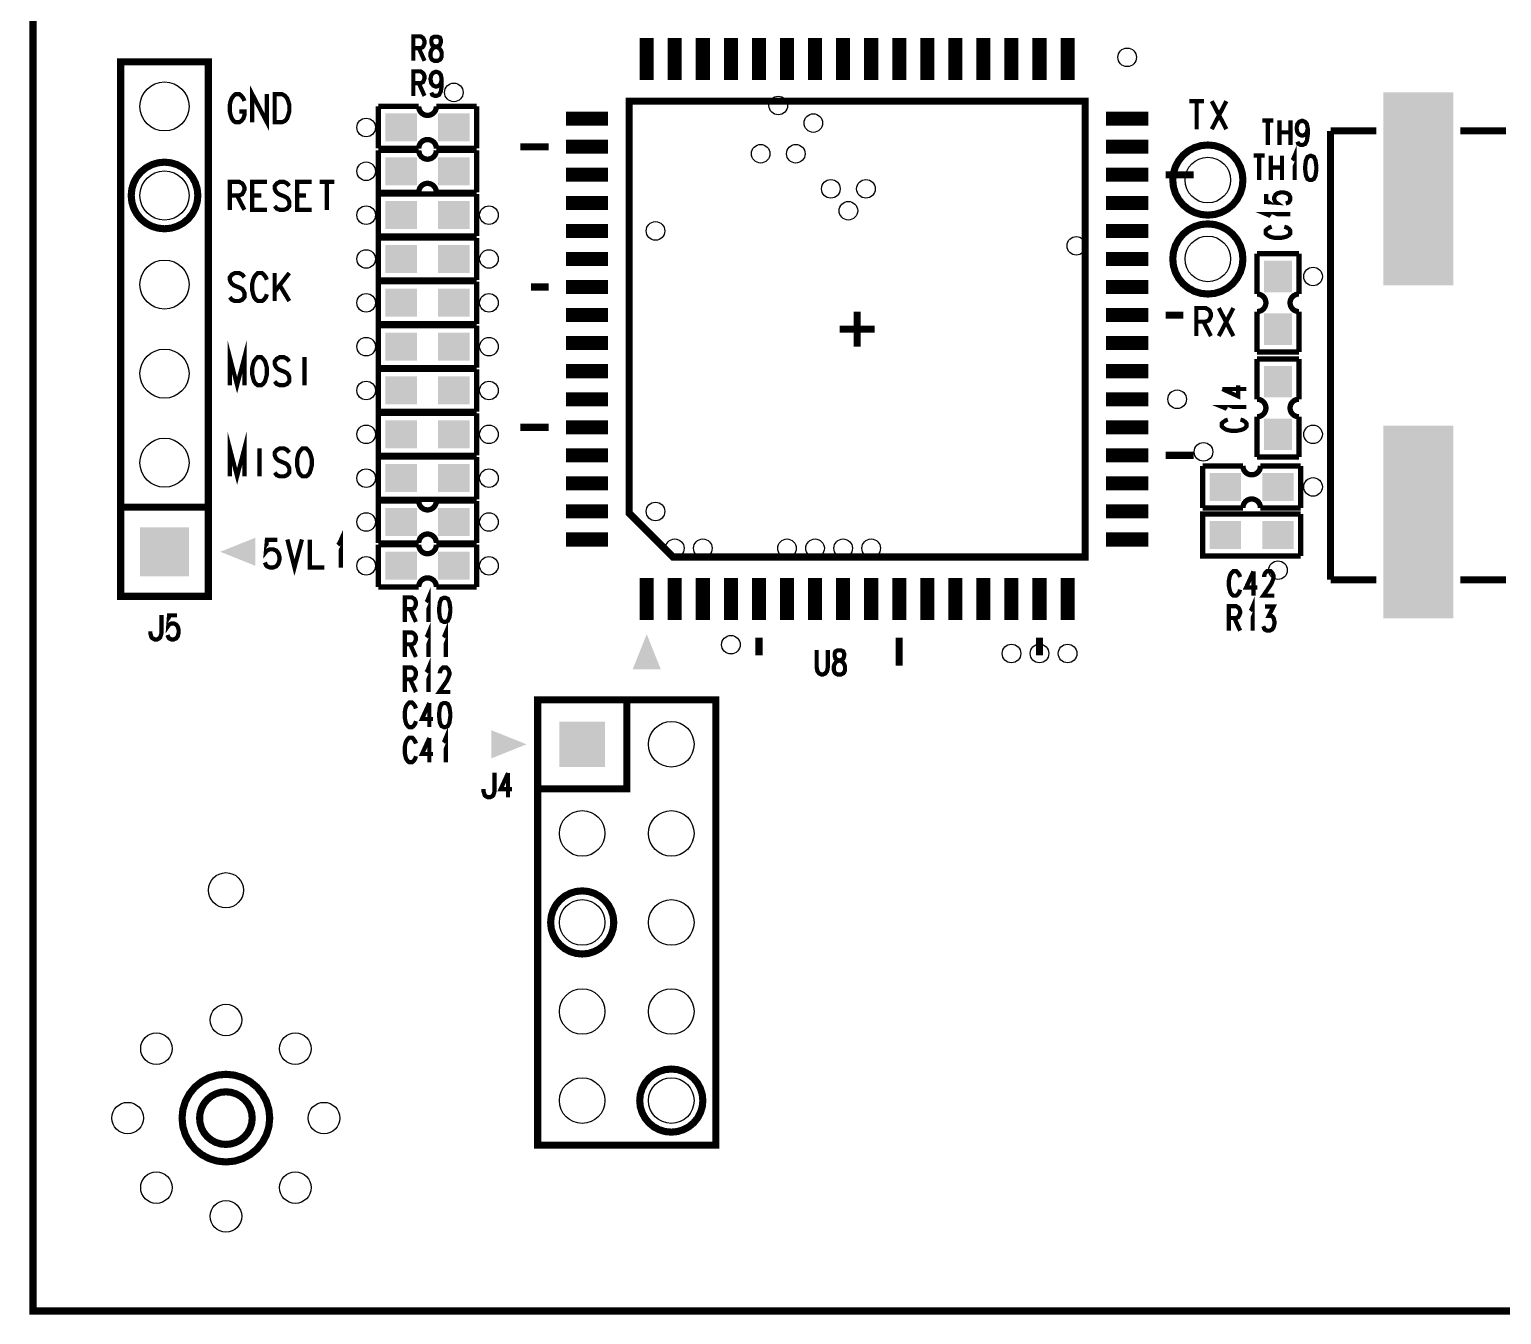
# Model space of a CAD drawing. Extents: x -8 to 142, y 0 to 126.
# Drawn here: x -0.1 to 41.88, y -0.1 to 36.55 of the extents above; entities that cross this region are included whole.
import ezdxf

# ---------------------------------------------------------------- set-up
doc = ezdxf.new("R2010")
doc.units = 0
doc.layers.get('0').update_dxf_attribs({"linetype": 'CONTINUOUS'})
doc.layers.add('02_ASSY1_GBR', color=6, linetype='CONTINUOUS')

# ---------------------------------------------------------------- blocks, each defined once
blk = doc.blocks.new('ROUND_124')
blk.add_circle((0, 0), 0.7)
blk = doc.blocks.new('SQUARE_125')
blk.add_solid([(0.7, 0.7), (0.7, -0.7), (-0.7, 0.7), (-0.7, -0.7)])
blk = doc.blocks.new('SQUARE_154')
blk.add_solid([(0.65, 0.65), (0.65, -0.65), (-0.65, 0.65), (-0.65, -0.65)])
blk = doc.blocks.new('ROUND_170')
blk.add_circle((0, 0), 0.265)
blk = doc.blocks.new('ROUND_171')
blk.add_circle((0, 0), 0.45)
blk = doc.blocks.new('RECTANGLE_178')
blk.add_solid([(0.4, 0.45), (0.4, -0.45), (-0.4, 0.45), (-0.4, -0.45)])
blk = doc.blocks.new('RECTANGLE_180')
blk.add_solid([(0.45, 0.4), (0.45, -0.4), (-0.45, 0.4), (-0.45, -0.4)])
blk = doc.blocks.new('RECTANGLE_192')
blk.add_solid([(1, 2.75), (1, -2.75), (-1, 2.75), (-1, -2.75)])
blk = doc.blocks.new('ROUND_216')
blk.add_circle((0, 0), 0.5)
blk = doc.blocks.new('ROUND_218')
blk.add_circle((0, 0), 0.65)

msp = doc.modelspace()

# ---------------------------------------------------------------- linework, layer by layer
at = {"layer": '02_ASSY1_GBR'}
for points, const_width in [([(0, 0), (123.5, 0), (123.5, 103.5), (0, 103.5), (0, 0)], 0.2032), ([(10.846, 35.65), (10.846, 36.35), (11.05, 36.35), (11.116, 36.308), (11.139, 36.276), (11.164, 36.212), (11.164, 36.148), (11.139, 36.085), (11.116, 36.042), (11.05, 36.011), (10.846, 36.011)], 0.12), ([(11.447, 36.339), (11.38, 36.308), (11.358, 36.244), (11.358, 36.18), (11.38, 36.106), (11.425, 36.074), (11.517, 36.042), (11.584, 36.011), (11.629, 35.947), (11.654, 35.883), (11.654, 35.777), (11.629, 35.714), (11.606, 35.682), (11.54, 35.65), (11.447, 35.65), (11.38, 35.682), (11.358, 35.714), (11.336, 35.777), (11.336, 35.883), (11.358, 35.947), (11.403, 36.011), (11.47, 36.042), (11.562, 36.074), (11.606, 36.106), (11.629, 36.18), (11.629, 36.244), (11.606, 36.308), (11.54, 36.339), (11.447, 36.339)], 0.12), ([(17.5, 36.3), (17.5, 35.1)], 0.4), ([(18.3, 36.3), (18.3, 35.1)], 0.4), ([(19.1, 36.3), (19.1, 35.1)], 0.4), ([(19.9, 36.3), (19.9, 35.1)], 0.4), ([(20.7, 36.3), (20.7, 35.1)], 0.4), ([(21.5, 36.3), (21.5, 35.1)], 0.4), ([(22.3, 36.3), (22.3, 35.1)], 0.4), ([(23.1, 36.3), (23.1, 35.1)], 0.4), ([(23.9, 36.3), (23.9, 35.1)], 0.4), ([(24.7, 36.3), (24.7, 35.1)], 0.4), ([(25.5, 36.3), (25.5, 35.1)], 0.4), ([(26.3, 36.3), (26.3, 35.1)], 0.4), ([(27.1, 36.3), (27.1, 35.1)], 0.4), ([(27.9, 36.3), (27.9, 35.1)], 0.4), ([(28.7, 36.3), (28.7, 35.1)], 0.4), ([(29.5, 36.3), (29.5, 35.1)], 0.4), ([(2.5, 20.38), (5, 20.38), (5, 35.62), (2.5, 35.62), (2.5, 20.38)], 0.2032), ([(11.002, 36.011), (11.164, 35.65)], 0.12), ([(10.846, 34.65), (10.846, 35.35), (11.05, 35.35), (11.116, 35.308), (11.139, 35.276), (11.164, 35.212), (11.164, 35.148), (11.139, 35.085), (11.116, 35.042), (11.05, 35.011), (10.846, 35.011)], 0.12), ([(11.654, 35.117), (11.629, 35.011), (11.581, 34.947), (11.505, 34.915), (11.482, 34.915), (11.409, 34.947), (11.358, 35.011), (11.336, 35.117), (11.336, 35.148), (11.358, 35.244), (11.409, 35.308), (11.482, 35.339), (11.505, 35.339), (11.581, 35.308), (11.629, 35.244), (11.654, 35.117), (11.654, 34.947), (11.629, 34.777), (11.581, 34.682), (11.505, 34.65), (11.457, 34.65), (11.384, 34.682), (11.358, 34.745)], 0.12), ([(6.252, 33.9), (6.252, 34.7), (6.668, 33.9), (6.668, 34.7)], 0.12), ([(11.002, 35.011), (11.164, 34.65)], 0.12), ([(6.028, 34.506), (5.999, 34.579), (5.941, 34.652), (5.887, 34.7), (5.774, 34.7), (5.72, 34.652), (5.666, 34.579), (5.637, 34.506), (5.612, 34.397), (5.612, 34.203), (5.637, 34.094), (5.666, 34.009), (5.72, 33.936), (5.774, 33.9), (5.887, 33.9), (5.941, 33.936), (5.999, 34.009), (6.028, 34.094), (6.028, 34.203), (5.887, 34.203)], 0.12), ([(6.892, 34.7), (7.1, 34.7), (7.187, 34.652), (7.246, 34.579), (7.275, 34.506), (7.308, 34.397), (7.308, 34.203), (7.275, 34.094), (7.246, 34.009), (7.187, 33.936), (7.1, 33.9), (6.892, 33.9), (6.892, 34.7)], 0.12), ([(11, 34.35), (9.85, 34.35)], 0.1524), ([(9.85, 34.35), (9.85, 33.15)], 0.1524), ([(11.5, 34.35), (11.499, 34.325), (11.496, 34.301), (11.49, 34.276), (11.482, 34.253), (11.472, 34.23), (11.46, 34.209), (11.445, 34.189), (11.429, 34.17), (11.41, 34.153), (11.39, 34.138), (11.369, 34.125), (11.347, 34.114), (11.323, 34.106), (11.299, 34.1), (11.275, 34.096), (11.25, 34.095), (11.225, 34.096), (11.201, 34.1), (11.177, 34.106), (11.153, 34.114), (11.131, 34.125), (11.11, 34.138), (11.09, 34.153), (11.071, 34.17), (11.055, 34.189), (11.04, 34.209), (11.028, 34.23), (11.018, 34.253), (11.01, 34.276), (11.004, 34.301), (11.001, 34.325), (11, 34.35)], 0.1524), ([(12.65, 34.35), (11.5, 34.35)], 0.1524), ([(12.65, 34.35), (12.65, 33.15)], 0.1524), ([(17, 34.5), (30, 34.5), (30, 21.5), (18.25, 21.5), (17, 22.75), (17, 34.5)], 0.2032), ([(32.972, 34.5), (33.388, 34.5)], 0.12), ([(33.18, 34.5), (33.18, 33.7)], 0.12), ([(34.028, 34.5), (33.612, 33.7)], 0.12), ([(33.612, 34.5), (34.028, 33.7)], 0.12), ([(16.4, 34), (15.2, 34)], 0.4), ([(31.8, 34), (30.6, 34)], 0.4), ([(35.051, 33.95), (35.369, 33.95)], 0.12), ([(35.21, 33.95), (35.21, 33.25)], 0.12), ([(35.541, 33.95), (35.541, 33.25)], 0.12), ([(35.859, 33.95), (35.859, 33.25)], 0.12), ([(35.541, 33.611), (35.859, 33.611)], 0.12), ([(36.349, 33.717), (36.324, 33.611), (36.276, 33.547), (36.2, 33.515), (36.177, 33.515), (36.104, 33.547), (36.053, 33.611), (36.031, 33.717), (36.031, 33.748), (36.053, 33.844), (36.104, 33.908), (36.177, 33.939), (36.2, 33.939), (36.276, 33.908), (36.324, 33.844), (36.349, 33.717), (36.349, 33.547), (36.324, 33.377), (36.276, 33.282), (36.2, 33.25), (36.152, 33.25), (36.079, 33.282), (36.053, 33.345)], 0.12), ([(37, 33.65), (38.3, 33.65)], 0.2), ([(37, 20.85), (37, 33.65)], 0.2), ([(40.7, 33.65), (42, 33.65)], 0.2), ([(11, 33.15), (9.85, 33.15)], 0.1524), ([(11, 33.1), (9.85, 33.1)], 0.1524), ([(9.85, 33.1), (9.85, 31.9)], 0.1524), ([(11, 33.15), (11.001, 33.175), (11.004, 33.199), (11.01, 33.224), (11.018, 33.247), (11.028, 33.27), (11.04, 33.291), (11.055, 33.311), (11.071, 33.33), (11.09, 33.347), (11.11, 33.362), (11.131, 33.375), (11.153, 33.386), (11.177, 33.394), (11.201, 33.4), (11.225, 33.404), (11.25, 33.405), (11.275, 33.404), (11.299, 33.4), (11.323, 33.394), (11.347, 33.386), (11.369, 33.375), (11.39, 33.362), (11.41, 33.347), (11.429, 33.33), (11.445, 33.311), (11.46, 33.291), (11.472, 33.27), (11.482, 33.247), (11.49, 33.224), (11.496, 33.199), (11.499, 33.175), (11.5, 33.15)], 0.1524), ([(11.5, 33.1), (11.499, 33.075), (11.496, 33.051), (11.49, 33.026), (11.482, 33.003), (11.472, 32.98), (11.46, 32.959), (11.445, 32.939), (11.429, 32.92), (11.41, 32.903), (11.39, 32.888), (11.369, 32.875), (11.347, 32.864), (11.323, 32.856), (11.299, 32.85), (11.275, 32.846), (11.25, 32.845), (11.225, 32.846), (11.201, 32.85), (11.177, 32.856), (11.153, 32.864), (11.131, 32.875), (11.11, 32.888), (11.09, 32.903), (11.071, 32.92), (11.055, 32.939), (11.04, 32.959), (11.028, 32.98), (11.018, 33.003), (11.01, 33.026), (11.004, 33.051), (11.001, 33.075), (11, 33.1)], 0.1524), ([(12.65, 33.15), (11.5, 33.15)], 0.1524), ([(12.65, 33.1), (11.5, 33.1)], 0.1524), ([(12.65, 33.1), (12.65, 31.9)], 0.1524), ([(14.7, 33.2), (13.9, 33.2)], 0.2032), ([(16.4, 33.2), (15.2, 33.2)], 0.4), ([(31.8, 33.2), (30.6, 33.2)], 0.4), ([(32.5, 32.25), (32.519, 32.055), (32.576, 31.867), (32.669, 31.694), (32.793, 31.543), (32.944, 31.419), (33.117, 31.326), (33.305, 31.269), (33.5, 31.25), (33.695, 31.269), (33.883, 31.326), (34.056, 31.419), (34.207, 31.543), (34.331, 31.694), (34.424, 31.867), (34.481, 32.055), (34.5, 32.25), (34.481, 32.445), (34.424, 32.633), (34.331, 32.806), (34.207, 32.957), (34.056, 33.081), (33.883, 33.174), (33.695, 33.231), (33.5, 33.25), (33.305, 33.231), (33.117, 33.174), (32.944, 33.081), (32.793, 32.957), (32.669, 32.806), (32.576, 32.633), (32.519, 32.445), (32.5, 32.25)], 0.2032), ([(35.91, 32.812), (35.935, 32.844), (35.974, 32.939), (35.974, 32.25)], 0.12), ([(2.8, 31.81), (2.818, 31.625), (2.872, 31.446), (2.96, 31.282), (3.078, 31.138), (3.222, 31.02), (3.386, 30.932), (3.565, 30.878), (3.75, 30.86), (3.935, 30.878), (4.114, 30.932), (4.278, 31.02), (4.422, 31.138), (4.54, 31.282), (4.628, 31.446), (4.682, 31.625), (4.7, 31.81), (4.682, 31.995), (4.628, 32.174), (4.54, 32.338), (4.422, 32.482), (4.278, 32.6), (4.114, 32.688), (3.935, 32.742), (3.75, 32.76), (3.565, 32.742), (3.386, 32.688), (3.222, 32.6), (3.078, 32.482), (2.96, 32.338), (2.872, 32.174), (2.818, 31.995), (2.8, 31.81)], 0.2032), ([(34.806, 32.95), (35.124, 32.95)], 0.12), ([(34.965, 32.95), (34.965, 32.25)], 0.12), ([(35.296, 32.95), (35.296, 32.25)], 0.12), ([(35.614, 32.95), (35.614, 32.25)], 0.12), ([(36.413, 32.939), (36.343, 32.908), (36.298, 32.812), (36.276, 32.642), (36.276, 32.547), (36.298, 32.377), (36.343, 32.282), (36.413, 32.25), (36.457, 32.25), (36.524, 32.282), (36.569, 32.377), (36.594, 32.547), (36.594, 32.642), (36.569, 32.812), (36.524, 32.908), (36.457, 32.939), (36.413, 32.939)], 0.12), ([(16.4, 32.4), (15.2, 32.4)], 0.4), ([(31.8, 32.4), (30.6, 32.4)], 0.4), ([(32.3, 32.4), (33.1, 32.4)], 0.2032), ([(35.296, 32.611), (35.614, 32.611)], 0.12), ([(5.612, 31.4), (5.612, 32.2), (5.878, 32.2), (5.966, 32.152), (5.995, 32.115), (6.028, 32.042), (6.028, 31.97), (5.995, 31.897), (5.966, 31.848), (5.878, 31.812), (5.612, 31.812)], 0.12), ([(6.668, 32.2), (6.252, 32.2), (6.252, 31.4), (6.668, 31.4)], 0.12), ([(7.308, 32.079), (7.246, 32.152), (7.158, 32.2), (7.038, 32.2), (6.95, 32.152), (6.892, 32.079), (6.892, 32.006), (6.921, 31.933), (6.95, 31.897), (7.008, 31.848), (7.187, 31.776), (7.246, 31.739), (7.275, 31.703), (7.308, 31.63), (7.308, 31.509), (7.246, 31.436), (7.158, 31.4), (7.038, 31.4), (6.95, 31.436), (6.892, 31.509)], 0.12), ([(7.948, 32.2), (7.532, 32.2), (7.532, 31.4), (7.948, 31.4)], 0.12), ([(8.172, 32.2), (8.588, 32.2)], 0.12), ([(8.38, 32.2), (8.38, 31.4)], 0.12), ([(11, 31.9), (9.85, 31.9)], 0.1524), ([(12.65, 30.65), (9.85, 30.65), (9.85, 31.85), (12.65, 31.85)], 0.1524), ([(11, 31.9), (11.001, 31.925), (11.004, 31.949), (11.01, 31.974), (11.018, 31.997), (11.028, 32.02), (11.04, 32.041), (11.055, 32.061), (11.071, 32.08), (11.09, 32.097), (11.11, 32.112), (11.131, 32.125), (11.153, 32.136), (11.177, 32.144), (11.201, 32.15), (11.225, 32.154), (11.25, 32.155), (11.275, 32.154), (11.299, 32.15), (11.323, 32.144), (11.347, 32.136), (11.369, 32.125), (11.39, 32.112), (11.41, 32.097), (11.429, 32.08), (11.445, 32.061), (11.46, 32.041), (11.472, 32.02), (11.482, 31.997), (11.49, 31.974), (11.496, 31.949), (11.499, 31.925), (11.5, 31.9)], 0.1524), ([(12.65, 31.9), (11.5, 31.9)], 0.1524), ([(12.65, 31.85), (12.65, 30.65)], 0.1524), ([(35.161, 31.851), (35.161, 31.625), (35.458, 31.603), (35.426, 31.625), (35.394, 31.692), (35.394, 31.759), (35.426, 31.829), (35.489, 31.874), (35.585, 31.899), (35.659, 31.899), (35.755, 31.874), (35.818, 31.829), (35.85, 31.759), (35.85, 31.692), (35.818, 31.625), (35.786, 31.603), (35.723, 31.581)], 0.12), ([(5.816, 31.812), (6.028, 31.4)], 0.12), ([(6.252, 31.812), (6.506, 31.812)], 0.12), ([(7.532, 31.812), (7.786, 31.812)], 0.12), ([(16.4, 31.6), (15.2, 31.6)], 0.4), ([(31.8, 31.6), (30.6, 31.6)], 0.4), ([(32.5, 30), (32.519, 29.805), (32.576, 29.617), (32.669, 29.444), (32.793, 29.293), (32.944, 29.169), (33.117, 29.076), (33.305, 29.019), (33.5, 29), (33.695, 29.019), (33.883, 29.076), (34.056, 29.169), (34.207, 29.293), (34.331, 29.444), (34.424, 29.617), (34.481, 29.805), (34.5, 30), (34.481, 30.195), (34.424, 30.383), (34.331, 30.556), (34.207, 30.707), (34.056, 30.831), (33.883, 30.924), (33.695, 30.981), (33.5, 31), (33.305, 30.981), (33.117, 30.924), (32.944, 30.831), (32.793, 30.707), (32.669, 30.556), (32.576, 30.383), (32.519, 30.195), (32.5, 30)], 0.2032), ([(35.288, 31.215), (35.256, 31.24), (35.161, 31.279), (35.85, 31.279)], 0.12), ([(12.65, 29.4), (9.85, 29.4), (9.85, 30.6), (12.65, 30.6)], 0.1524), ([(12.65, 30.6), (12.65, 29.4)], 0.1524), ([(16.4, 30.8), (15.2, 30.8)], 0.4), ([(31.8, 30.8), (30.6, 30.8)], 0.4), ([(35.32, 30.919), (35.256, 30.897), (35.192, 30.852), (35.15, 30.811), (35.15, 30.725), (35.192, 30.684), (35.256, 30.642), (35.32, 30.62), (35.415, 30.601), (35.585, 30.601), (35.68, 30.62), (35.755, 30.642), (35.818, 30.684), (35.85, 30.725), (35.85, 30.811), (35.818, 30.852), (35.755, 30.897), (35.68, 30.919)], 0.12), ([(36.1, 30.15), (34.9, 30.15)], 0.1524), ([(34.9, 29), (34.9, 30.15)], 0.1524), ([(36.1, 29), (36.1, 30.15)], 0.1524), ([(16.4, 30), (15.2, 30)], 0.4), ([(31.8, 30), (30.6, 30)], 0.4), ([(6.028, 29.479), (5.966, 29.552), (5.878, 29.6), (5.758, 29.6), (5.67, 29.552), (5.612, 29.479), (5.612, 29.406), (5.641, 29.333), (5.67, 29.297), (5.728, 29.248), (5.907, 29.176), (5.966, 29.139), (5.995, 29.103), (6.028, 29.03), (6.028, 28.909), (5.966, 28.836), (5.878, 28.8), (5.758, 28.8), (5.67, 28.836), (5.612, 28.909)], 0.12), ([(6.668, 29.406), (6.639, 29.479), (6.581, 29.552), (6.527, 29.6), (6.414, 29.6), (6.36, 29.552), (6.306, 29.479), (6.277, 29.406), (6.252, 29.297), (6.252, 29.103), (6.277, 28.994), (6.306, 28.909), (6.36, 28.836), (6.414, 28.8), (6.527, 28.8), (6.581, 28.836), (6.639, 28.909), (6.668, 28.994)], 0.12), ([(7.308, 29.6), (6.892, 29.067)], 0.12), ([(6.892, 29.6), (6.892, 28.8)], 0.12), ([(12.65, 28.15), (9.85, 28.15), (9.85, 29.35), (12.65, 29.35)], 0.1524), ([(12.65, 29.35), (12.65, 28.15)], 0.1524), ([(16.4, 29.2), (15.2, 29.2)], 0.4), ([(31.8, 29.2), (30.6, 29.2)], 0.4), ([(7.038, 29.248), (7.308, 28.8)], 0.12), ([(14.7, 29.2), (14.2, 29.2)], 0.2032), ([(34.9, 29), (34.925, 28.999), (34.949, 28.996), (34.974, 28.99), (34.997, 28.982), (35.02, 28.972), (35.041, 28.96), (35.061, 28.945), (35.08, 28.929), (35.097, 28.91), (35.112, 28.89), (35.125, 28.869), (35.136, 28.847), (35.144, 28.823), (35.15, 28.799), (35.154, 28.775), (35.155, 28.75), (35.154, 28.725), (35.15, 28.701), (35.144, 28.677), (35.136, 28.653), (35.125, 28.631), (35.112, 28.61), (35.097, 28.59), (35.08, 28.571), (35.061, 28.555), (35.041, 28.54), (35.02, 28.528), (34.997, 28.518), (34.974, 28.51), (34.949, 28.504), (34.925, 28.501), (34.9, 28.5)], 0.1524), ([(36.1, 28.5), (36.075, 28.501), (36.051, 28.504), (36.026, 28.51), (36.003, 28.518), (35.98, 28.528), (35.959, 28.54), (35.939, 28.555), (35.92, 28.571), (35.903, 28.59), (35.888, 28.61), (35.875, 28.631), (35.864, 28.653), (35.856, 28.677), (35.85, 28.701), (35.846, 28.725), (35.845, 28.75), (35.846, 28.775), (35.85, 28.799), (35.856, 28.823), (35.864, 28.847), (35.875, 28.869), (35.888, 28.89), (35.903, 28.91), (35.92, 28.929), (35.939, 28.945), (35.959, 28.96), (35.98, 28.972), (36.003, 28.982), (36.026, 28.99), (36.051, 28.996), (36.075, 28.999), (36.1, 29)], 0.1524), ([(16.4, 28.4), (15.2, 28.4)], 0.4), ([(23.5, 27.5), (23.5, 28.5)], 0.2032), ([(31.8, 28.4), (30.6, 28.4)], 0.4), ([(33.172, 27.8), (33.172, 28.6), (33.438, 28.6), (33.526, 28.552), (33.555, 28.515), (33.588, 28.442), (33.588, 28.37), (33.555, 28.297), (33.526, 28.248), (33.438, 28.212), (33.172, 28.212)], 0.12), ([(34.228, 28.6), (33.812, 27.8)], 0.12), ([(33.812, 28.6), (34.228, 27.8)], 0.12), ([(34.9, 27.35), (34.9, 28.5)], 0.1524), ([(36.1, 27.35), (36.1, 28.5)], 0.1524), ([(12.65, 26.9), (9.85, 26.9), (9.85, 28.1), (12.65, 28.1)], 0.1524), ([(12.65, 28.1), (12.65, 26.9)], 0.1524), ([(32.3, 28.4), (32.8, 28.4)], 0.2032), ([(33.376, 28.212), (33.588, 27.8)], 0.12), ([(16.4, 27.6), (15.2, 27.6)], 0.4), ([(23, 28), (24, 28)], 0.2032), ([(31.8, 27.6), (30.6, 27.6)], 0.4), ([(5.612, 26.4), (5.612, 27.2), (5.82, 26.4), (6.028, 27.2), (6.028, 26.4)], 0.12), ([(36.1, 27.35), (34.9, 27.35)], 0.1524), ([(6.406, 27.2), (6.356, 27.152), (6.302, 27.079), (6.277, 27.006), (6.252, 26.897), (6.252, 26.703), (6.277, 26.594), (6.302, 26.509), (6.356, 26.436), (6.406, 26.4), (6.51, 26.4), (6.56, 26.436), (6.614, 26.509), (6.639, 26.594), (6.668, 26.703), (6.668, 26.897), (6.639, 27.006), (6.614, 27.079), (6.56, 27.152), (6.51, 27.2), (6.406, 27.2)], 0.12), ([(7.308, 27.079), (7.246, 27.152), (7.158, 27.2), (7.038, 27.2), (6.95, 27.152), (6.892, 27.079), (6.892, 27.006), (6.921, 26.933), (6.95, 26.897), (7.008, 26.848), (7.187, 26.776), (7.246, 26.739), (7.275, 26.703), (7.308, 26.63), (7.308, 26.509), (7.246, 26.436), (7.158, 26.4), (7.038, 26.4), (6.95, 26.436), (6.892, 26.509)], 0.12), ([(7.74, 27.2), (7.74, 26.4)], 0.12), ([(12.65, 25.65), (9.85, 25.65), (9.85, 26.85), (12.65, 26.85)], 0.1524), ([(12.65, 26.85), (12.65, 25.65)], 0.1524), ([(16.4, 26.8), (15.2, 26.8)], 0.4), ([(31.8, 26.8), (30.6, 26.8)], 0.4), ([(34.9, 27.15), (36.1, 27.15)], 0.1524), ([(34.9, 27.15), (34.9, 26)], 0.1524), ([(36.1, 27.15), (36.1, 26)], 0.1524), ([(33.911, 26.291), (34.367, 26.081), (34.367, 26.399)], 0.12), ([(16.4, 26), (15.2, 26)], 0.4), ([(31.8, 26), (30.6, 26)], 0.4), ([(33.911, 26.291), (34.6, 26.291)], 0.12), ([(34.9, 26), (34.925, 25.999), (34.949, 25.996), (34.974, 25.99), (34.997, 25.982), (35.02, 25.972), (35.041, 25.96), (35.061, 25.945), (35.08, 25.929), (35.097, 25.91), (35.112, 25.89), (35.125, 25.869), (35.136, 25.847), (35.144, 25.823), (35.15, 25.799), (35.154, 25.775), (35.155, 25.75), (35.154, 25.725), (35.15, 25.701), (35.144, 25.677), (35.136, 25.653), (35.125, 25.631), (35.112, 25.61), (35.097, 25.59), (35.08, 25.571), (35.061, 25.555), (35.041, 25.54), (35.02, 25.528), (34.997, 25.518), (34.974, 25.51), (34.949, 25.504), (34.925, 25.501), (34.9, 25.5)], 0.1524), ([(36.1, 25.5), (36.075, 25.501), (36.051, 25.504), (36.026, 25.51), (36.003, 25.518), (35.98, 25.528), (35.959, 25.54), (35.939, 25.555), (35.92, 25.571), (35.903, 25.59), (35.888, 25.61), (35.875, 25.631), (35.864, 25.653), (35.856, 25.677), (35.85, 25.701), (35.846, 25.725), (35.845, 25.75), (35.846, 25.775), (35.85, 25.799), (35.856, 25.823), (35.864, 25.847), (35.875, 25.869), (35.888, 25.89), (35.903, 25.91), (35.92, 25.929), (35.939, 25.945), (35.959, 25.96), (35.98, 25.972), (36.003, 25.982), (36.026, 25.99), (36.051, 25.996), (36.075, 25.999), (36.1, 26)], 0.1524), ([(12.65, 24.4), (9.85, 24.4), (9.85, 25.6), (12.65, 25.6)], 0.1524), ([(12.65, 25.6), (12.65, 24.4)], 0.1524), ([(34.038, 25.715), (34.006, 25.74), (33.911, 25.779), (34.6, 25.779)], 0.12), ([(14.7, 25.2), (13.9, 25.2)], 0.2032), ([(16.4, 25.2), (15.2, 25.2)], 0.4), ([(31.8, 25.2), (30.6, 25.2)], 0.4), ([(34.07, 25.419), (34.006, 25.397), (33.942, 25.352), (33.9, 25.311), (33.9, 25.225), (33.942, 25.184), (34.006, 25.142), (34.07, 25.12), (34.165, 25.101), (34.335, 25.101), (34.43, 25.12), (34.505, 25.142), (34.568, 25.184), (34.6, 25.225), (34.6, 25.311), (34.568, 25.352), (34.505, 25.397), (34.43, 25.419)], 0.12), ([(34.9, 25.5), (34.9, 24.35)], 0.1524), ([(36.1, 25.5), (36.1, 24.35)], 0.1524), ([(5.612, 23.8), (5.612, 24.6), (5.82, 23.8), (6.028, 24.6), (6.028, 23.8)], 0.12), ([(6.46, 24.6), (6.46, 23.8)], 0.12), ([(7.308, 24.479), (7.246, 24.552), (7.158, 24.6), (7.038, 24.6), (6.95, 24.552), (6.892, 24.479), (6.892, 24.406), (6.921, 24.333), (6.95, 24.297), (7.008, 24.248), (7.187, 24.176), (7.246, 24.139), (7.275, 24.103), (7.308, 24.03), (7.308, 23.909), (7.246, 23.836), (7.158, 23.8), (7.038, 23.8), (6.95, 23.836), (6.892, 23.909)], 0.12), ([(7.686, 24.6), (7.636, 24.552), (7.582, 24.479), (7.557, 24.406), (7.532, 24.297), (7.532, 24.103), (7.557, 23.994), (7.582, 23.909), (7.636, 23.836), (7.686, 23.8), (7.79, 23.8), (7.84, 23.836), (7.894, 23.909), (7.919, 23.994), (7.948, 24.103), (7.948, 24.297), (7.919, 24.406), (7.894, 24.479), (7.84, 24.552), (7.79, 24.6), (7.686, 24.6)], 0.12), ([(12.65, 23.15), (9.85, 23.15), (9.85, 24.35), (12.65, 24.35)], 0.1524), ([(12.65, 24.35), (12.65, 23.15)], 0.1524), ([(16.4, 24.4), (15.2, 24.4)], 0.4), ([(31.8, 24.4), (30.6, 24.4)], 0.4), ([(32.3, 24.4), (33.1, 24.4)], 0.2032), ([(34.9, 24.35), (36.1, 24.35)], 0.1524), ([(33.35, 22.9), (33.35, 24.1)], 0.1524), ([(33.35, 24.1), (34.5, 24.1)], 0.1524), ([(35, 24.1), (34.999, 24.075), (34.996, 24.051), (34.99, 24.026), (34.982, 24.003), (34.972, 23.98), (34.96, 23.959), (34.945, 23.939), (34.929, 23.92), (34.91, 23.903), (34.89, 23.888), (34.869, 23.875), (34.847, 23.864), (34.823, 23.856), (34.799, 23.85), (34.775, 23.846), (34.75, 23.845), (34.725, 23.846), (34.701, 23.85), (34.677, 23.856), (34.653, 23.864), (34.631, 23.875), (34.61, 23.888), (34.59, 23.903), (34.571, 23.92), (34.555, 23.939), (34.54, 23.959), (34.528, 23.98), (34.518, 24.003), (34.51, 24.026), (34.504, 24.051), (34.501, 24.075), (34.5, 24.1)], 0.1524), ([(35, 24.1), (36.15, 24.1)], 0.1524), ([(36.15, 22.9), (36.15, 24.1)], 0.1524), ([(16.4, 23.6), (15.2, 23.6)], 0.4), ([(31.8, 23.6), (30.6, 23.6)], 0.4), ([(11, 23.1), (9.85, 23.1)], 0.1524), ([(9.85, 23.1), (9.85, 21.9)], 0.1524), ([(11.5, 23.1), (11.499, 23.075), (11.496, 23.051), (11.49, 23.026), (11.482, 23.003), (11.472, 22.98), (11.46, 22.959), (11.445, 22.939), (11.429, 22.92), (11.41, 22.903), (11.39, 22.888), (11.369, 22.875), (11.347, 22.864), (11.323, 22.856), (11.299, 22.85), (11.275, 22.846), (11.25, 22.845), (11.225, 22.846), (11.201, 22.85), (11.177, 22.856), (11.153, 22.864), (11.131, 22.875), (11.11, 22.888), (11.09, 22.903), (11.071, 22.92), (11.055, 22.939), (11.04, 22.959), (11.028, 22.98), (11.018, 23.003), (11.01, 23.026), (11.004, 23.051), (11.001, 23.075), (11, 23.1)], 0.1524), ([(12.65, 23.1), (11.5, 23.1)], 0.1524), ([(12.65, 23.1), (12.65, 21.9)], 0.1524), ([(34.5, 22.9), (34.501, 22.925), (34.504, 22.949), (34.51, 22.974), (34.518, 22.997), (34.528, 23.02), (34.54, 23.041), (34.555, 23.061), (34.571, 23.08), (34.59, 23.097), (34.61, 23.112), (34.631, 23.125), (34.653, 23.136), (34.677, 23.144), (34.701, 23.15), (34.725, 23.154), (34.75, 23.155), (34.775, 23.154), (34.799, 23.15), (34.823, 23.144), (34.847, 23.136), (34.869, 23.125), (34.89, 23.112), (34.91, 23.097), (34.929, 23.08), (34.945, 23.061), (34.96, 23.041), (34.972, 23.02), (34.982, 22.997), (34.99, 22.974), (34.996, 22.949), (34.999, 22.925), (35, 22.9)], 0.1524), ([(2.5, 22.92), (5.02, 22.92)], 0.2032), ([(16.4, 22.8), (15.2, 22.8)], 0.4), ([(31.8, 22.8), (30.6, 22.8)], 0.4), ([(33.35, 22.9), (34.5, 22.9)], 0.1524), ([(36.15, 21.525), (33.35, 21.525), (33.35, 22.725), (36.15, 22.725)], 0.1524), ([(35, 22.9), (36.15, 22.9)], 0.1524), ([(36.15, 22.725), (36.15, 21.525)], 0.1524), ([(8.694, 21.842), (8.728, 21.879), (8.777, 21.988), (8.777, 21.2)], 0.12), ([(6.966, 21.988), (6.67, 21.988), (6.641, 21.648), (6.67, 21.685), (6.758, 21.721), (6.845, 21.721), (6.936, 21.685), (6.995, 21.612), (7.028, 21.503), (7.028, 21.418), (6.995, 21.309), (6.936, 21.236), (6.845, 21.2), (6.758, 21.2), (6.67, 21.236), (6.641, 21.273), (6.612, 21.345)], 0.12), ([(7.252, 22), (7.456, 21.2), (7.668, 22)], 0.12), ([(7.892, 22), (7.892, 21.2), (8.308, 21.2)], 0.12), ([(11, 21.9), (9.85, 21.9)], 0.1524), ([(11, 21.85), (9.85, 21.85)], 0.1524), ([(9.85, 21.85), (9.85, 20.65)], 0.1524), ([(11, 21.9), (11.001, 21.925), (11.004, 21.949), (11.01, 21.974), (11.018, 21.997), (11.028, 22.02), (11.04, 22.041), (11.055, 22.061), (11.071, 22.08), (11.09, 22.097), (11.11, 22.112), (11.131, 22.125), (11.153, 22.136), (11.177, 22.144), (11.201, 22.15), (11.225, 22.154), (11.25, 22.155), (11.275, 22.154), (11.299, 22.15), (11.323, 22.144), (11.347, 22.136), (11.369, 22.125), (11.39, 22.112), (11.41, 22.097), (11.429, 22.08), (11.445, 22.061), (11.46, 22.041), (11.472, 22.02), (11.482, 21.997), (11.49, 21.974), (11.496, 21.949), (11.499, 21.925), (11.5, 21.9)], 0.1524), ([(11.5, 21.85), (11.499, 21.825), (11.496, 21.801), (11.49, 21.776), (11.482, 21.753), (11.472, 21.73), (11.46, 21.709), (11.445, 21.689), (11.429, 21.67), (11.41, 21.653), (11.39, 21.638), (11.369, 21.625), (11.347, 21.614), (11.323, 21.606), (11.299, 21.6), (11.275, 21.596), (11.25, 21.595), (11.225, 21.596), (11.201, 21.6), (11.177, 21.606), (11.153, 21.614), (11.131, 21.625), (11.11, 21.638), (11.09, 21.653), (11.071, 21.67), (11.055, 21.689), (11.04, 21.709), (11.028, 21.73), (11.018, 21.753), (11.01, 21.776), (11.004, 21.801), (11.001, 21.825), (11, 21.85)], 0.1524), ([(12.65, 21.9), (11.5, 21.9)], 0.1524), ([(12.65, 21.85), (11.5, 21.85)], 0.1524), ([(12.65, 21.85), (12.65, 20.65)], 0.1524), ([(16.4, 22), (15.2, 22)], 0.4), ([(31.8, 22), (30.6, 22)], 0.4), ([(17.5, 20.9), (17.5, 19.7)], 0.4), ([(18.3, 20.9), (18.3, 19.7)], 0.4), ([(19.1, 20.9), (19.1, 19.7)], 0.4), ([(19.9, 20.9), (19.9, 19.7)], 0.4), ([(20.7, 20.9), (20.7, 19.7)], 0.4), ([(21.5, 20.9), (21.5, 19.7)], 0.4), ([(22.3, 20.9), (22.3, 19.7)], 0.4), ([(23.1, 20.9), (23.1, 19.7)], 0.4), ([(23.9, 20.9), (23.9, 19.7)], 0.4), ([(24.7, 20.9), (24.7, 19.7)], 0.4), ([(25.5, 20.9), (25.5, 19.7)], 0.4), ([(26.3, 20.9), (26.3, 19.7)], 0.4), ([(27.1, 20.9), (27.1, 19.7)], 0.4), ([(27.9, 20.9), (27.9, 19.7)], 0.4), ([(28.7, 20.9), (28.7, 19.7)], 0.4), ([(29.5, 20.9), (29.5, 19.7)], 0.4), ([(34.419, 20.93), (34.397, 20.994), (34.352, 21.058), (34.311, 21.1), (34.225, 21.1), (34.184, 21.058), (34.142, 20.994), (34.12, 20.93), (34.101, 20.835), (34.101, 20.665), (34.12, 20.57), (34.142, 20.495), (34.184, 20.432), (34.225, 20.4), (34.311, 20.4), (34.352, 20.432), (34.397, 20.495), (34.419, 20.57)], 0.12), ([(34.801, 21.089), (34.591, 20.633), (34.909, 20.633)], 0.12), ([(34.801, 21.089), (34.801, 20.4)], 0.12), ([(35.103, 20.93), (35.103, 20.962), (35.125, 21.026), (35.148, 21.058), (35.192, 21.1), (35.285, 21.1), (35.329, 21.058), (35.351, 21.026), (35.374, 20.962), (35.374, 20.898), (35.351, 20.835), (35.307, 20.729), (35.081, 20.4), (35.399, 20.4)], 0.12), ([(11, 20.65), (9.85, 20.65)], 0.1524), ([(11, 20.65), (11.001, 20.675), (11.004, 20.699), (11.01, 20.724), (11.018, 20.747), (11.028, 20.77), (11.04, 20.791), (11.055, 20.811), (11.071, 20.83), (11.09, 20.847), (11.11, 20.862), (11.131, 20.875), (11.153, 20.886), (11.177, 20.894), (11.201, 20.9), (11.225, 20.904), (11.25, 20.905), (11.275, 20.904), (11.299, 20.9), (11.323, 20.894), (11.347, 20.886), (11.369, 20.875), (11.39, 20.862), (11.41, 20.847), (11.429, 20.83), (11.445, 20.811), (11.46, 20.791), (11.472, 20.77), (11.482, 20.747), (11.49, 20.724), (11.496, 20.699), (11.499, 20.675), (11.5, 20.65)], 0.1524), ([(11.215, 20.212), (11.24, 20.244), (11.279, 20.339), (11.279, 19.65)], 0.12), ([(12.65, 20.65), (11.5, 20.65)], 0.1524), ([(38.3, 20.85), (37, 20.85)], 0.2), ([(42, 20.85), (40.7, 20.85)], 0.2), ([(10.601, 19.65), (10.601, 20.35), (10.805, 20.35), (10.871, 20.308), (10.894, 20.276), (10.919, 20.212), (10.919, 20.148), (10.894, 20.085), (10.871, 20.042), (10.805, 20.011), (10.601, 20.011)], 0.12), ([(11.718, 20.339), (11.648, 20.308), (11.603, 20.212), (11.581, 20.042), (11.581, 19.947), (11.603, 19.777), (11.648, 19.682), (11.718, 19.65), (11.762, 19.65), (11.829, 19.682), (11.874, 19.777), (11.899, 19.947), (11.899, 20.042), (11.874, 20.212), (11.829, 20.308), (11.762, 20.339), (11.718, 20.339)], 0.12), ([(34.101, 19.4), (34.101, 20.1), (34.305, 20.1), (34.371, 20.058), (34.394, 20.026), (34.419, 19.962), (34.419, 19.898), (34.394, 19.835), (34.371, 19.792), (34.305, 19.761), (34.101, 19.761)], 0.12), ([(34.715, 19.962), (34.74, 19.994), (34.779, 20.089), (34.779, 19.4)], 0.12), ([(35.125, 20.089), (35.374, 20.089), (35.237, 19.824), (35.307, 19.824), (35.351, 19.792), (35.374, 19.761), (35.399, 19.665), (35.399, 19.591), (35.374, 19.495), (35.329, 19.432), (35.262, 19.4), (35.192, 19.4), (35.125, 19.432), (35.103, 19.464), (35.081, 19.527)], 0.12), ([(3.661, 19.85), (3.661, 19.32), (3.629, 19.214), (3.597, 19.182), (3.537, 19.15), (3.47, 19.15), (3.409, 19.182), (3.378, 19.214), (3.346, 19.32), (3.346, 19.383)], 0.12), ([(4.106, 19.839), (3.88, 19.839), (3.858, 19.542), (3.88, 19.574), (3.947, 19.606), (4.014, 19.606), (4.084, 19.574), (4.129, 19.511), (4.154, 19.415), (4.154, 19.341), (4.129, 19.245), (4.084, 19.182), (4.014, 19.15), (3.947, 19.15), (3.88, 19.182), (3.858, 19.214), (3.836, 19.277)], 0.12), ([(10.757, 20.011), (10.919, 19.65)], 0.12), ([(34.257, 19.761), (34.419, 19.4)], 0.12), ([(10.601, 18.65), (10.601, 19.35), (10.805, 19.35), (10.871, 19.308), (10.894, 19.276), (10.919, 19.212), (10.919, 19.148), (10.894, 19.085), (10.871, 19.042), (10.805, 19.011), (10.601, 19.011)], 0.12), ([(11.215, 19.212), (11.24, 19.244), (11.279, 19.339), (11.279, 18.65)], 0.12), ([(11.705, 19.212), (11.73, 19.244), (11.769, 19.339), (11.769, 18.65)], 0.12), ([(10.757, 19.011), (10.919, 18.65)], 0.12), ([(20.7, 19.2), (20.7, 18.7)], 0.2032), ([(22.346, 18.85), (22.346, 18.352), (22.368, 18.245), (22.413, 18.182), (22.483, 18.15), (22.527, 18.15), (22.594, 18.182), (22.639, 18.245), (22.664, 18.352), (22.664, 18.85)], 0.12), ([(22.947, 18.839), (22.88, 18.808), (22.858, 18.744), (22.858, 18.68), (22.88, 18.606), (22.925, 18.574), (23.017, 18.542), (23.084, 18.511), (23.129, 18.447), (23.154, 18.383), (23.154, 18.277), (23.129, 18.214), (23.106, 18.182), (23.04, 18.15), (22.947, 18.15), (22.88, 18.182), (22.858, 18.214), (22.836, 18.277), (22.836, 18.383), (22.858, 18.447), (22.903, 18.511), (22.97, 18.542), (23.062, 18.574), (23.106, 18.606), (23.129, 18.68), (23.129, 18.744), (23.106, 18.808), (23.04, 18.839), (22.947, 18.839)], 0.12), ([(24.7, 19.2), (24.7, 18.4)], 0.2032), ([(28.7, 19.2), (28.7, 18.7)], 0.2032), ([(11.215, 18.212), (11.24, 18.244), (11.279, 18.339), (11.279, 17.65)], 0.12), ([(10.601, 17.65), (10.601, 18.35), (10.805, 18.35), (10.871, 18.308), (10.894, 18.276), (10.919, 18.212), (10.919, 18.148), (10.894, 18.085), (10.871, 18.042), (10.805, 18.011), (10.601, 18.011)], 0.12), ([(10.757, 18.011), (10.919, 17.65)], 0.12), ([(11.603, 18.18), (11.603, 18.212), (11.625, 18.276), (11.648, 18.308), (11.692, 18.35), (11.785, 18.35), (11.829, 18.308), (11.851, 18.276), (11.874, 18.212), (11.874, 18.148), (11.851, 18.085), (11.807, 17.979), (11.581, 17.65), (11.899, 17.65)], 0.12), ([(10.919, 17.18), (10.897, 17.244), (10.852, 17.308), (10.811, 17.35), (10.725, 17.35), (10.684, 17.308), (10.642, 17.244), (10.62, 17.18), (10.601, 17.085), (10.601, 16.915), (10.62, 16.82), (10.642, 16.745), (10.684, 16.682), (10.725, 16.65), (10.811, 16.65), (10.852, 16.682), (10.897, 16.745), (10.919, 16.82)], 0.12), ([(11.301, 17.339), (11.091, 16.883), (11.409, 16.883)], 0.12), ([(11.301, 17.339), (11.301, 16.65)], 0.12), ([(11.718, 17.339), (11.648, 17.308), (11.603, 17.212), (11.581, 17.042), (11.581, 16.947), (11.603, 16.777), (11.648, 16.682), (11.718, 16.65), (11.762, 16.65), (11.829, 16.682), (11.874, 16.777), (11.899, 16.947), (11.899, 17.042), (11.874, 17.212), (11.829, 17.308), (11.762, 17.339), (11.718, 17.339)], 0.12), ([(16.93, 17.43), (16.93, 14.89), (14.39, 14.89)], 0.2032), ([(19.47, 17.43), (14.39, 17.43), (14.39, 4.73), (19.47, 4.73), (19.47, 17.43)], 0.2032), ([(10.919, 16.18), (10.897, 16.244), (10.852, 16.308), (10.811, 16.35), (10.725, 16.35), (10.684, 16.308), (10.642, 16.244), (10.62, 16.18), (10.601, 16.085), (10.601, 15.915), (10.62, 15.82), (10.642, 15.745), (10.684, 15.682), (10.725, 15.65), (10.811, 15.65), (10.852, 15.682), (10.897, 15.745), (10.919, 15.82)], 0.12), ([(11.301, 16.339), (11.091, 15.883), (11.409, 15.883)], 0.12), ([(11.301, 16.339), (11.301, 15.65)], 0.12), ([(11.705, 16.212), (11.73, 16.244), (11.769, 16.339), (11.769, 15.65)], 0.12), ([(13.161, 15.35), (13.161, 14.82), (13.129, 14.714), (13.097, 14.682), (13.037, 14.65), (12.97, 14.65), (12.909, 14.682), (12.878, 14.714), (12.846, 14.82), (12.846, 14.883)], 0.12), ([(13.546, 15.339), (13.336, 14.883), (13.654, 14.883)], 0.12), ([(13.546, 15.339), (13.546, 14.65)], 0.12), ([(14.76, 11.08), (14.777, 10.904), (14.829, 10.736), (14.912, 10.58), (15.024, 10.444), (15.16, 10.332), (15.316, 10.249), (15.484, 10.197), (15.66, 10.18), (15.836, 10.197), (16.004, 10.249), (16.16, 10.332), (16.296, 10.444), (16.408, 10.58), (16.491, 10.736), (16.543, 10.904), (16.56, 11.08), (16.543, 11.256), (16.491, 11.424), (16.408, 11.58), (16.296, 11.716), (16.16, 11.828), (16.004, 11.911), (15.836, 11.963), (15.66, 11.98), (15.484, 11.963), (15.316, 11.911), (15.16, 11.828), (15.024, 11.716), (14.912, 11.58), (14.829, 11.424), (14.777, 11.256), (14.76, 11.08)], 0.2032), ([(4.25, 5.5), (4.274, 5.256), (4.345, 5.022), (4.461, 4.806), (4.616, 4.616), (4.806, 4.461), (5.022, 4.345), (5.256, 4.274), (5.5, 4.25), (5.744, 4.274), (5.978, 4.345), (6.194, 4.461), (6.384, 4.616), (6.539, 4.806), (6.655, 5.022), (6.726, 5.256), (6.75, 5.5), (6.726, 5.744), (6.655, 5.978), (6.539, 6.194), (6.384, 6.384), (6.194, 6.539), (5.978, 6.655), (5.744, 6.726), (5.5, 6.75), (5.256, 6.726), (5.022, 6.655), (4.806, 6.539), (4.616, 6.384), (4.461, 6.194), (4.345, 5.978), (4.274, 5.744), (4.25, 5.5)], 0.2032), ([(17.3, 6), (17.317, 5.824), (17.369, 5.656), (17.452, 5.5), (17.564, 5.364), (17.7, 5.252), (17.856, 5.169), (18.024, 5.117), (18.2, 5.1), (18.376, 5.117), (18.544, 5.169), (18.7, 5.252), (18.836, 5.364), (18.948, 5.5), (19.031, 5.656), (19.083, 5.824), (19.1, 6), (19.083, 6.176), (19.031, 6.344), (18.948, 6.5), (18.836, 6.636), (18.7, 6.748), (18.544, 6.831), (18.376, 6.883), (18.2, 6.9), (18.024, 6.883), (17.856, 6.831), (17.7, 6.748), (17.564, 6.636), (17.452, 6.5), (17.369, 6.344), (17.317, 6.176), (17.3, 6)], 0.2032), ([(4.75, 5.5), (4.764, 5.354), (4.807, 5.213), (4.876, 5.083), (4.97, 4.97), (5.083, 4.876), (5.213, 4.807), (5.354, 4.764), (5.5, 4.75), (5.646, 4.764), (5.787, 4.807), (5.917, 4.876), (6.03, 4.97), (6.124, 5.083), (6.193, 5.213), (6.236, 5.354), (6.25, 5.5), (6.236, 5.646), (6.193, 5.787), (6.124, 5.917), (6.03, 6.03), (5.917, 6.124), (5.787, 6.193), (5.646, 6.236), (5.5, 6.25), (5.354, 6.236), (5.213, 6.193), (5.083, 6.124), (4.97, 6.03), (4.876, 5.917), (4.807, 5.787), (4.764, 5.646), (4.75, 5.5)], 0.2032)]:
    msp.add_lwpolyline(points, dxfattribs=dict(at, const_width=const_width))
for points in [[(5.338072, 21.650018), (6.338, 22.049966), (6.337988, 21.650018), (6.338, 22.049966)], [(6.337978, 21.250012), (5.338072, 21.650018), (6.337978, 21.250012), (6.337988, 21.650018)], [(17.100028, 18.300066), (17.500018, 19.299952), (17.89989, 18.300066), (17.500018, 19.299952)], [(17.899916, 18.3), (17.100028, 18.300066), (17.899916, 18.3), (17.89989, 18.300066)], [(13.073, 16.159968), (13.073002, 16.559968), (14.072918, 16.159968), (13.073002, 16.559968)], [(13.073, 15.760034), (13.073, 16.159968), (13.073, 15.760034), (14.072918, 16.159968)]]:
    msp.add_solid(points, dxfattribs=at)

# ---------------------------------------------------------------- block references
for name, p in [('ROUND_170', (31.2, 35.75)), ('ROUND_124', (3.75, 34.35)), ('ROUND_170', (12, 34.75)), ('ROUND_170', (21.25, 34.375)), ('RECTANGLE_192', (39.5, 32)), ('ROUND_170', (9.5, 33.75)), ('RECTANGLE_180', (10.5, 33.75)), ('RECTANGLE_180', (12, 33.75)), ('ROUND_170', (22.25, 33.875)), ('ROUND_170', (20.75, 33)), ('ROUND_170', (21.75, 33)), ('ROUND_170', (9.5, 32.5)), ('RECTANGLE_180', (10.5, 32.5)), ('RECTANGLE_180', (12, 32.5)), ('ROUND_218', (33.5, 32.25)), ('ROUND_124', (3.75, 31.81)), ('ROUND_170', (22.75, 32)), ('ROUND_170', (23.75, 32)), ('ROUND_170', (9.5, 31.25)), ('RECTANGLE_180', (10.5, 31.25)), ('RECTANGLE_180', (12, 31.25)), ('ROUND_170', (13, 31.25)), ('ROUND_170', (23.25, 31.375)), ('ROUND_170', (17.75, 30.8)), ('ROUND_218', (33.5, 30)), ('ROUND_170', (9.5, 30)), ('RECTANGLE_180', (10.5, 30)), ('RECTANGLE_180', (12, 30)), ('ROUND_170', (13, 30)), ('ROUND_170', (29.75, 30.375)), ('ROUND_124', (3.75, 29.27)), ('RECTANGLE_178', (35.5, 29.5)), ('ROUND_170', (36.5, 29.5)), ('ROUND_170', (9.5, 28.75)), ('RECTANGLE_180', (10.5, 28.75)), ('RECTANGLE_180', (12, 28.75)), ('ROUND_170', (13, 28.75)), ('RECTANGLE_178', (35.5, 28)), ('ROUND_170', (9.5, 27.5)), ('RECTANGLE_180', (10.5, 27.5)), ('RECTANGLE_180', (12, 27.5)), ('ROUND_170', (13, 27.5)), ('ROUND_124', (3.75, 26.73)), ('RECTANGLE_178', (35.5, 26.5)), ('ROUND_170', (9.5, 26.25)), ('RECTANGLE_180', (10.5, 26.25)), ('RECTANGLE_180', (12, 26.25)), ('ROUND_170', (13, 26.25)), ('ROUND_170', (32.625, 26)), ('ROUND_170', (9.5, 25)), ('RECTANGLE_180', (10.5, 25)), ('RECTANGLE_180', (12, 25)), ('ROUND_170', (13, 25)), ('RECTANGLE_178', (35.5, 25)), ('ROUND_170', (36.5, 25)), ('RECTANGLE_192', (39.5, 22.5)), ('ROUND_124', (3.75, 24.19)), ('ROUND_170', (33.375, 24.5)), ('ROUND_170', (9.5, 23.75)), ('RECTANGLE_180', (10.5, 23.75)), ('RECTANGLE_180', (12, 23.75)), ('ROUND_170', (13, 23.75)), ('RECTANGLE_180', (34, 23.5)), ('RECTANGLE_180', (35.5, 23.5)), ('ROUND_170', (36.5, 23.5)), ('ROUND_170', (9.5, 22.5)), ('RECTANGLE_180', (10.5, 22.5)), ('RECTANGLE_180', (12, 22.5)), ('ROUND_170', (13, 22.5)), ('ROUND_170', (17.75, 22.8)), ('SQUARE_125', (3.75, 21.65)), ('RECTANGLE_180', (34, 22.125)), ('RECTANGLE_180', (35.5, 22.125)), ('ROUND_170', (18.3, 21.75)), ('ROUND_170', (19.1, 21.75)), ('ROUND_170', (21.5, 21.75)), ('ROUND_170', (22.3, 21.75)), ('ROUND_170', (23.1, 21.75)), ('ROUND_170', (23.9, 21.75)), ('ROUND_170', (9.5, 21.25)), ('RECTANGLE_180', (10.5, 21.25)), ('RECTANGLE_180', (12, 21.25)), ('ROUND_170', (13, 21.25)), ('ROUND_170', (35.5, 21.125)), ('ROUND_170', (19.9, 19)), ('ROUND_170', (27.9, 18.75)), ('ROUND_170', (28.7, 18.75)), ('ROUND_170', (29.5, 18.75)), ('SQUARE_154', (15.66, 16.16)), ('ROUND_218', (18.2, 16.16)), ('ROUND_218', (15.66, 13.62)), ('ROUND_218', (18.2, 13.62)), ('ROUND_216', (5.5, 12)), ('ROUND_218', (15.66, 11.08)), ('ROUND_218', (18.2, 11.08)), ('ROUND_218', (15.66, 8.54)), ('ROUND_218', (18.2, 8.54)), ('ROUND_171', (5.5, 8.3)), ('ROUND_171', (3.52, 7.48)), ('ROUND_171', (7.48, 7.48)), ('ROUND_218', (15.66, 6)), ('ROUND_218', (18.2, 6)), ('ROUND_171', (2.7, 5.5)), ('ROUND_171', (8.3, 5.5)), ('ROUND_171', (3.52, 3.52)), ('ROUND_171', (7.48, 3.52)), ('ROUND_171', (5.5, 2.7))]:
    msp.add_blockref(name, p, dxfattribs=at)

doc.saveas('drawing.dxf')
